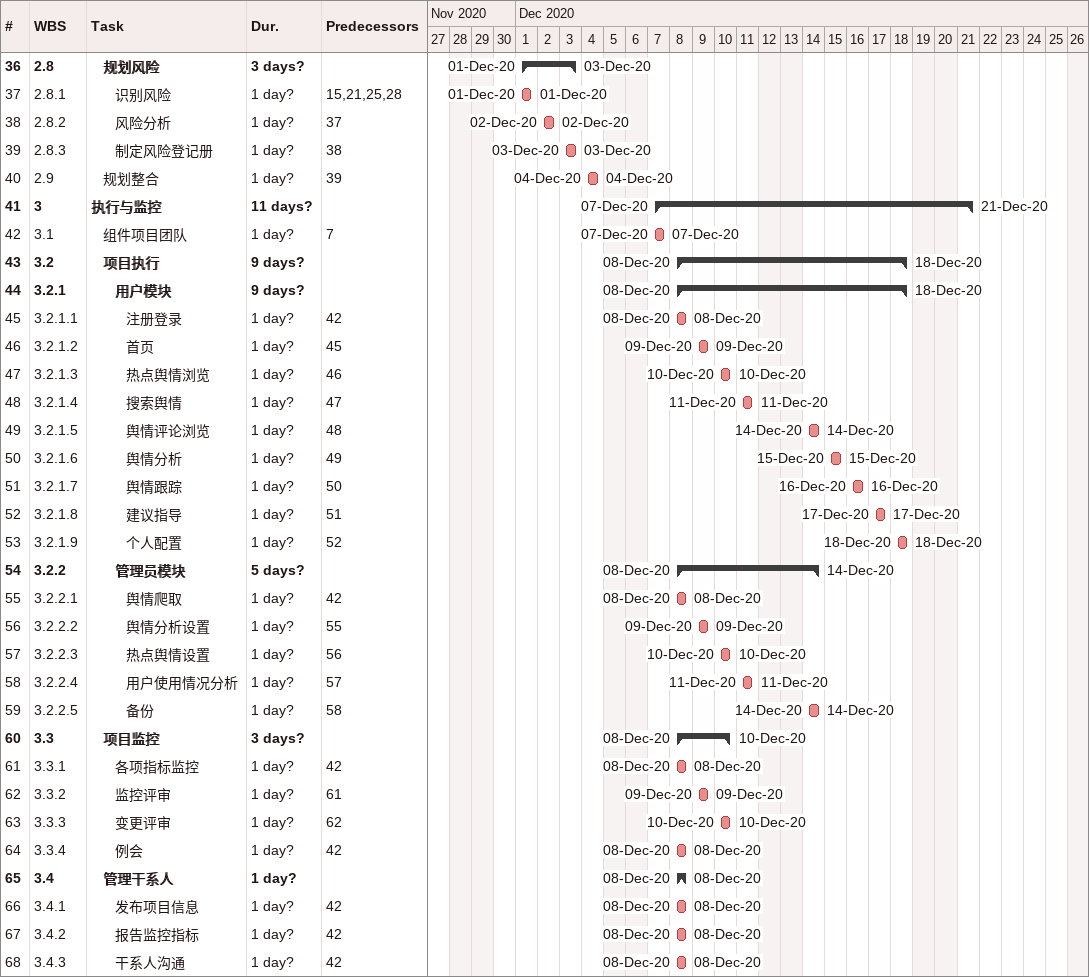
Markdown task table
| ID | WBS | Task | Duration | Start | Finish | Predecessors |
|---|---|---|---|---|---|---|
| 36 | 2.8 | **规划风险** | 3d? | 2020-12-01 | 2020-12-03 |  |
| 37 | 2.8.1 | 识别风险 | 1d? | 2020-12-01 | 2020-12-01 | 15, 21, 25, 28 |
| 38 | 2.8.2 | 风险分析 | 1d? | 2020-12-02 | 2020-12-02 | 37 |
| 39 | 2.8.3 | 制定风险登记册 | 1d? | 2020-12-03 | 2020-12-03 | 38 |
| 40 | 2.9 | 规划整合 | 1d? | 2020-12-04 | 2020-12-04 | 39 |
| 41 | 3 | **执行与监控** | 11d? | 2020-12-07 | 2020-12-21 |  |
| 42 | 3.1 | 组件项目团队 | 1d? | 2020-12-07 | 2020-12-07 | 7 |
| 43 | 3.2 | **项目执行** | 9d? | 2020-12-08 | 2020-12-18 |  |
| 44 | 3.2.1 | **用户模块** | 9d? | 2020-12-08 | 2020-12-18 |  |
| 45 | 3.2.1.1 | 注册登录 | 1d? | 2020-12-08 | 2020-12-08 | 42 |
| 46 | 3.2.1.2 | 首页 | 1d? | 2020-12-09 | 2020-12-09 | 45 |
| 47 | 3.2.1.3 | 热点舆情浏览 | 1d? | 2020-12-10 | 2020-12-10 | 46 |
| 48 | 3.2.1.4 | 搜索舆情 | 1d? | 2020-12-11 | 2020-12-11 | 47 |
| 49 | 3.2.1.5 | 舆情评论浏览 | 1d? | 2020-12-14 | 2020-12-14 | 48 |
| 50 | 3.2.1.6 | 舆情分析 | 1d? | 2020-12-15 | 2020-12-15 | 49 |
| 51 | 3.2.1.7 | 舆情跟踪 | 1d? | 2020-12-16 | 2020-12-16 | 50 |
| 52 | 3.2.1.8 | 建议指导 | 1d? | 2020-12-17 | 2020-12-17 | 51 |
| 53 | 3.2.1.9 | 个人配置 | 1d? | 2020-12-18 | 2020-12-18 | 52 |
| 54 | 3.2.2 | **管理员模块** | 5d? | 2020-12-08 | 2020-12-14 |  |
| 55 | 3.2.2.1 | 舆情爬取 | 1d? | 2020-12-08 | 2020-12-08 | 42 |
| 56 | 3.2.2.2 | 舆情分析设置 | 1d? | 2020-12-09 | 2020-12-09 | 55 |
| 57 | 3.2.2.3 | 热点舆情设置 | 1d? | 2020-12-10 | 2020-12-10 | 56 |
| 58 | 3.2.2.4 | 用户使用情况分析 | 1d? | 2020-12-11 | 2020-12-11 | 57 |
| 59 | 3.2.2.5 | 备份 | 1d? | 2020-12-14 | 2020-12-14 | 58 |
| 60 | 3.3 | **项目监控** | 3d? | 2020-12-08 | 2020-12-10 |  |
| 61 | 3.3.1 | 各项指标监控 | 1d? | 2020-12-08 | 2020-12-08 | 42 |
| 62 | 3.3.2 | 监控评审 | 1d? | 2020-12-09 | 2020-12-09 | 61 |
| 63 | 3.3.3 | 变更评审 | 1d? | 2020-12-10 | 2020-12-10 | 62 |
| 64 | 3.3.4 | 例会 | 1d? | 2020-12-08 | 2020-12-08 | 42 |
| 65 | 3.4 | **管理干系人** | 1d? | 2020-12-08 | 2020-12-08 |  |
| 66 | 3.4.1 | 发布项目信息 | 1d? | 2020-12-08 | 2020-12-08 | 42 |
| 67 | 3.4.2 | 报告监控指标 | 1d? | 2020-12-08 | 2020-12-08 | 42 |
| 68 | 3.4.3 | 干系人沟通 | 1d? | 2020-12-08 | 2020-12-08 | 42 |
